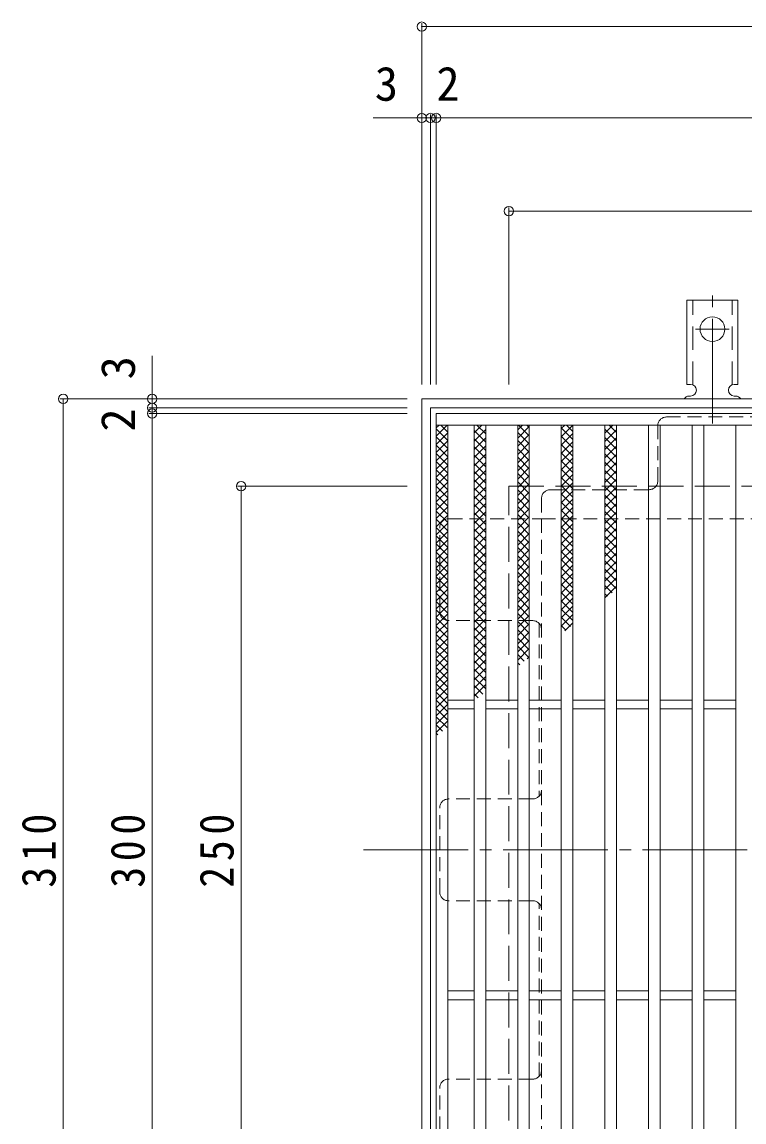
# Model space of a CAD drawing. Units: millimetres at full size, sheet at 1:4. Extents: x -822 to 951, y -780 to 740.
# Drawn here: x -787.2 to -538.8, y 349.6 to 727.7 of the extents above; entities that cross this region are included whole.
import ezdxf
from ezdxf.enums import TextEntityAlignment as Align

# ---------------------------------------------------------------- set-up
doc = ezdxf.new("R2010")
doc.units = ezdxf.units.MM
doc.header["$LTSCALE"] = 4
doc.header["$PDMODE"] = 32
doc.header["$PDSIZE"] = 3.2
for name, pattern in [('CHAIN1', [8, 5, -1, 1, -1]), ('CHAIN2', [12, 9, -1, 1, -1]), ('DASHED1', [1.8, 1.2, -0.6]), ('DASHED2', [3, 2, -1]), ('DASHED3', [4, 3, -1])]:
    doc.linetypes.add(name, pattern=pattern)
for name, color, linetype, lineweight in [('A-1_躯体', 2, 'Continuous', 9), ('A-2_仕上', 3, 'Continuous', 9), ('A-4_その他', 7, 'Continuous', 9), ('A-7_ハッチ', 2, 'Continuous', 9), ('A-8_記号', 2, 'Continuous', 9), ('A-9_ｸｳﾁｮｳｷ', 6, 'Continuous', 9), ('A-A_ﾊｯﾁ-ﾜｸ', 3, 'Continuous', 9)]:
    doc.layers.add(name, color=color, linetype=linetype, lineweight=lineweight)
doc.styles.add('ＭＳ ゴシック', font='')
doc.styles.get('ＭＳ ゴシック').set_extended_font_data('MS Gothic')

msp = doc.modelspace()

# ---------------------------------------------------------------- linework, layer by layer
at = {"layer": 'A-1_躯体'}
for points in [[(-649.713, 288.162), (-649.713, 598.162), (-339.713, 598.162)], [(-646.713, 291.162), (-646.713, 595.162), (-342.713, 595.162)]]:
    msp.add_lwpolyline(points, dxfattribs=at)
at = {"layer": 'A-1_躯体', "linetype": 'DASHED3'}
msp.add_lwpolyline([(-619.713, 318.162), (-619.713, 568.162), (-369.713, 568.162)], dxfattribs=at)
at = {"layer": 'A-2_仕上'}
for p, q in [((-644.713, 589.162), (-344.713, 589.162)), ((-640.713, 297.162), (-640.713, 589.162)), ((-631.713, 297.162), (-631.713, 589.162)), ((-627.713, 297.162), (-627.713, 589.162)), ((-616.713, 297.162), (-616.713, 589.162)), ((-612.713, 297.162), (-612.713, 589.162)), ((-601.713, 297.162), (-601.713, 589.162)), ((-597.713, 297.162), (-597.713, 589.162)), ((-586.713, 297.162), (-586.713, 589.162)), ((-582.713, 297.162), (-582.713, 589.162)), ((-571.713, 297.162), (-571.713, 589.162)), ((-567.713, 297.162), (-567.713, 589.162)), ((-556.713, 297.162), (-556.713, 589.162)), ((-552.713, 297.162), (-552.713, 589.162)), ((-541.713, 297.162), (-541.713, 589.162)), ((-640.713, 494.662), (-631.713, 494.662)), ((-640.713, 491.662), (-631.713, 491.662)), ((-627.713, 494.662), (-616.713, 494.662)), ((-627.713, 491.662), (-616.713, 491.662)), ((-612.713, 494.662), (-601.713, 494.662)), ((-612.713, 491.662), (-601.713, 491.662)), ((-597.713, 494.662), (-586.713, 494.662)), ((-597.713, 491.662), (-586.713, 491.662)), ((-582.713, 494.662), (-571.713, 494.662)), ((-582.713, 491.662), (-571.713, 491.662)), ((-567.713, 494.662), (-556.713, 494.662)), ((-567.713, 491.662), (-556.713, 491.662)), ((-552.713, 494.662), (-541.713, 494.662)), ((-552.713, 491.662), (-541.713, 491.662)), ((-640.713, 394.662), (-631.713, 394.662)), ((-627.713, 394.662), (-616.713, 394.662)), ((-612.713, 394.662), (-601.713, 394.662)), ((-597.713, 394.662), (-586.713, 394.662)), ((-582.713, 394.662), (-571.713, 394.662)), ((-567.713, 394.662), (-556.713, 394.662)), ((-552.713, 394.662), (-541.713, 394.662)), ((-640.713, 391.662), (-631.713, 391.662)), ((-627.713, 391.662), (-616.713, 391.662)), ((-612.713, 391.662), (-601.713, 391.662)), ((-597.713, 391.662), (-586.713, 391.662)), ((-582.713, 391.662), (-571.713, 391.662)), ((-567.713, 391.662), (-556.713, 391.662)), ((-552.713, 391.662), (-541.713, 391.662))]:
    msp.add_line(p, q, dxfattribs=at)
msp.add_lwpolyline([(-644.713, 293.162), (-644.713, 593.162), (-344.713, 593.162), (-344.713, 293.162)], close=True, dxfattribs=at)
at = {"layer": 'A-4_その他'}
for p, q in [((-649.713, 727.325), (-649.713, 603.162)), ((-649.713, 726.125), (-339.713, 726.125)), ((-646.713, 695.937), (-646.713, 603.162)), ((-644.713, 695.937), (-644.713, 603.162)), ((-666.393, 694.737), (-646.713, 694.737)), ((-646.713, 694.737), (-644.713, 694.737)), ((-644.713, 694.737), (-344.713, 694.737)), ((-619.713, 663.941), (-619.713, 603.162)), ((-619.713, 662.741), (-369.713, 662.741)), ((-742.449, 612.926), (-742.449, 595.162)), ((-774.254, 598.162), (-654.713, 598.162)), ((-773.054, 598.162), (-773.054, 288.162)), ((-743.649, 595.162), (-654.713, 595.162)), ((-742.449, 595.162), (-742.449, 593.162)), ((-743.649, 593.162), (-654.713, 593.162)), ((-742.449, 593.162), (-742.449, 293.162)), ((-713.044, 568.162), (-654.713, 568.162)), ((-711.844, 568.162), (-711.844, 318.162))]:
    msp.add_line(p, q, dxfattribs=at)
for p in [(-649.713, 726.125), (-649.713, 694.737), (-646.713, 694.737), (-644.713, 694.737), (-619.713, 662.741), (-773.054, 598.162), (-742.449, 598.162), (-742.449, 595.162), (-742.449, 593.162), (-711.844, 568.162)]:
    msp.add_point(p, dxfattribs=at)
at = {"layer": 'A-7_ハッチ', "linetype": 'DASHED1'}
for p, q in [((-423.914, 591.966), (-565.512, 591.966)), ((-568.512, 569.966), (-568.512, 588.966)), ((-608.513, 563.966), (-608.513, 556.966)), ((-605.513, 566.966), (-571.512, 566.966)), ((-640.517, 556.966), (-608.513, 556.966)), ((-608.513, 556.966), (-380.913, 556.966)), ((-608.513, 556.966), (-608.513, 329.359)), ((-643.517, 524.965), (-643.517, 553.966)), ((-611.513, 521.965), (-640.517, 521.965)), ((-609.313, 521.004), (-609.313, 461.623)), ((-643.517, 428.662), (-643.517, 457.663)), ((-611.513, 460.663), (-640.517, 460.663)), ((-611.513, 425.662), (-640.517, 425.662)), ((-609.313, 365.32), (-609.313, 424.701)), ((-611.513, 364.36), (-640.517, 364.36)), ((-643.517, 332.359), (-643.517, 361.36))]:
    msp.add_line(p, q, dxfattribs=at)
at = {"layer": 'A-7_ハッチ', "linetype": 'CHAIN2'}
msp.add_line((-669.713, 443.162), (-319.713, 443.162), dxfattribs=at)
at = {"layer": 'A-7_ハッチ', "linetype": 'DASHED1'}
for centre, start, end in [((-565.512, 588.966), 90, 180), ((-571.512, 569.966), 270, 0), ((-605.513, 563.966), 90, 180), ((-640.517, 553.966), 90, 180), ((-640.517, 524.965), 180, 270), ((-611.513, 518.965), 0, 90), ((-611.513, 463.663), 270, 0), ((-640.517, 457.663), 90, 180), ((-640.517, 428.662), 180, 270), ((-611.513, 422.662), 0, 90), ((-611.513, 367.36), 270, 0), ((-640.517, 361.36), 90, 180)]:
    msp.add_arc(centre, 3, start, end, dxfattribs=at)
at = {"layer": 'A-8_記号', "linetype": 'CHAIN1'}
msp.add_line((-611.221, 443.162), (-598.713, 443.162), dxfattribs=at)
at = {"layer": 'A-9_ｸｳﾁｮｳｷ'}
for p, q in [((-644.713, 585.372), (-640.923, 589.163)), ((-644.713, 588.2), (-643.751, 589.163)), ((-644.713, 587.923), (-640.713, 583.924)), ((-644.713, 582.544), (-640.713, 586.544)), ((-643.124, 589.163), (-640.713, 586.752)), ((-631.713, 586.487), (-629.037, 589.163)), ((-631.713, 583.659), (-627.713, 587.659)), ((-631.713, 587.323), (-627.713, 583.323)), ((-630.726, 589.163), (-627.713, 586.151)), ((-627.897, 589.163), (-627.713, 588.98)), ((-616.713, 587.555), (-615.104, 589.163)), ((-616.713, 584.726), (-612.713, 588.726)), ((-616.713, 586.675), (-612.713, 582.675)), ((-616.373, 589.163), (-612.713, 585.503)), ((-613.544, 589.163), (-612.713, 588.332)), ((-601.713, 587.946), (-600.496, 589.163)), ((-601.713, 585.118), (-597.713, 589.118)), ((-601.713, 588.179), (-597.713, 584.179)), ((-601.713, 582.289), (-597.713, 586.289)), ((-599.868, 589.163), (-597.713, 587.007)), ((-586.713, 586.413), (-583.963, 589.163)), ((-586.713, 587.759), (-582.713, 583.759)), ((-586.713, 583.585), (-582.713, 587.585)), ((-585.289, 589.163), (-582.713, 586.587)), ((-644.713, 585.095), (-640.713, 581.094)), ((-644.713, 579.715), (-640.713, 583.715)), ((-644.713, 582.267), (-640.713, 578.266)), ((-631.713, 580.83), (-627.713, 584.83)), ((-631.713, 584.494), (-627.713, 580.494)), ((-616.713, 581.898), (-612.713, 585.898)), ((-616.713, 583.846), (-612.713, 579.846)), ((-616.713, 579.069), (-612.713, 583.069)), ((-601.713, 585.351), (-597.713, 581.351)), ((-601.713, 579.461), (-597.713, 583.461)), ((-601.713, 582.522), (-597.713, 578.522)), ((-586.713, 584.93), (-582.713, 580.93)), ((-586.713, 580.757), (-582.713, 584.756)), ((-644.713, 576.887), (-640.713, 580.886)), ((-644.713, 579.438), (-640.713, 575.438)), ((-631.713, 578.002), (-627.713, 582.002)), ((-631.713, 581.666), (-627.713, 577.666)), ((-631.713, 575.173), (-627.713, 579.174)), ((-631.713, 578.838), (-627.713, 574.837)), ((-616.713, 581.018), (-612.713, 577.018)), ((-616.713, 576.241), (-612.713, 580.241)), ((-601.713, 576.633), (-597.713, 580.632)), ((-601.713, 579.694), (-597.713, 575.693)), ((-586.713, 582.102), (-582.713, 578.102)), ((-586.713, 577.928), (-582.713, 581.928)), ((-586.713, 579.274), (-582.713, 575.273)), ((-586.713, 575.1), (-582.713, 579.1)), ((-644.713, 574.058), (-640.713, 578.058)), ((-644.713, 576.609), (-640.713, 572.61)), ((-644.713, 571.23), (-640.713, 575.23)), ((-631.713, 572.345), (-627.713, 576.345)), ((-631.713, 576.009), (-627.713, 572.009)), ((-616.713, 578.19), (-612.713, 574.189)), ((-616.713, 573.413), (-612.713, 577.413)), ((-616.713, 575.361), (-612.713, 571.361)), ((-601.713, 573.804), (-597.713, 577.804)), ((-601.713, 576.865), (-597.713, 572.865)), ((-601.713, 570.975), (-597.713, 574.976)), ((-586.713, 576.445), (-582.713, 572.445)), ((-586.713, 572.271), (-582.713, 576.271)), ((-644.713, 573.781), (-640.713, 569.781)), ((-644.713, 568.402), (-640.713, 572.401)), ((-644.713, 570.953), (-640.713, 566.953)), ((-631.713, 569.516), (-627.713, 573.516)), ((-631.713, 573.18), (-627.713, 569.18)), ((-616.713, 570.584), (-612.713, 574.584)), ((-616.713, 572.532), (-612.713, 568.533)), ((-616.713, 567.756), (-612.713, 571.756)), ((-601.713, 574.037), (-597.713, 570.037)), ((-601.713, 568.147), (-597.713, 572.147)), ((-601.713, 571.208), (-597.713, 567.208)), ((-586.713, 573.616), (-582.713, 569.617)), ((-586.713, 569.443), (-582.713, 573.443)), ((-644.713, 565.573), (-640.713, 569.573)), ((-644.713, 568.124), (-640.713, 564.125)), ((-631.713, 566.688), (-627.713, 570.688)), ((-631.713, 570.352), (-627.713, 566.352)), ((-631.713, 563.86), (-627.713, 567.86)), ((-631.713, 567.524), (-627.713, 563.524)), ((-616.713, 569.704), (-612.713, 565.704)), ((-616.713, 564.927), (-612.713, 568.927)), ((-601.713, 565.319), (-597.713, 569.319)), ((-601.713, 568.38), (-597.713, 564.38)), ((-586.713, 570.788), (-582.713, 566.788)), ((-586.713, 566.614), (-582.713, 570.614)), ((-586.713, 567.96), (-582.713, 563.96)), ((-586.713, 563.786), (-582.713, 567.786)), ((-644.713, 562.744), (-640.713, 566.745)), ((-644.713, 565.296), (-640.713, 561.296)), ((-644.713, 559.916), (-640.713, 563.917)), ((-631.713, 561.031), (-627.713, 565.031)), ((-631.713, 564.695), (-627.713, 560.696)), ((-616.713, 566.876), (-612.713, 562.876)), ((-616.713, 562.099), (-612.713, 566.099)), ((-616.713, 564.047), (-612.713, 560.047)), ((-601.713, 562.49), (-597.713, 566.49)), ((-601.713, 565.551), (-597.713, 561.552)), ((-601.713, 559.662), (-597.713, 563.662)), ((-586.713, 565.131), (-582.713, 561.132)), ((-586.713, 560.958), (-582.713, 564.958)), ((-644.713, 562.468), (-640.713, 558.467)), ((-644.713, 557.088), (-640.713, 561.087)), ((-644.713, 559.639), (-640.713, 555.639)), ((-631.713, 558.203), (-627.713, 562.203)), ((-631.713, 561.867), (-627.713, 557.867)), ((-616.713, 559.271), (-612.713, 563.27)), ((-616.713, 561.219), (-612.713, 557.219)), ((-616.713, 556.442), (-612.713, 560.442)), ((-601.713, 562.723), (-597.713, 558.723)), ((-601.713, 556.834), (-597.713, 560.833)), ((-601.713, 559.895), (-597.713, 555.894)), ((-586.713, 562.303), (-582.713, 558.303)), ((-586.713, 558.129), (-582.713, 562.129)), ((-644.713, 554.259), (-640.713, 558.259)), ((-644.713, 556.811), (-640.713, 552.811)), ((-631.713, 555.374), (-627.713, 559.375)), ((-631.713, 559.039), (-627.713, 555.038)), ((-631.713, 552.546), (-627.713, 556.546)), ((-631.713, 556.21), (-627.713, 552.21)), ((-616.713, 558.391), (-612.713, 554.39)), ((-616.713, 553.614), (-612.713, 557.614)), ((-601.713, 554.005), (-597.713, 558.005)), ((-601.713, 557.066), (-597.713, 553.066)), ((-586.713, 559.475), (-582.713, 555.474)), ((-586.713, 555.301), (-582.713, 559.301)), ((-586.713, 556.646), (-582.713, 552.646)), ((-586.713, 552.472), (-582.713, 556.472)), ((-644.713, 551.431), (-640.713, 555.431)), ((-644.713, 553.982), (-640.713, 549.982)), ((-644.713, 548.603), (-640.713, 552.603)), ((-631.713, 549.717), (-627.713, 553.717)), ((-631.713, 553.381), (-627.713, 549.382)), ((-616.713, 555.562), (-612.713, 551.562)), ((-616.713, 550.785), (-612.713, 554.786)), ((-616.713, 552.734), (-612.713, 548.734)), ((-601.713, 551.177), (-597.713, 555.177)), ((-601.713, 554.238), (-597.713, 550.238)), ((-601.713, 548.348), (-597.713, 552.348)), ((-586.713, 553.817), (-582.713, 549.818)), ((-586.713, 549.644), (-582.713, 553.644)), ((-644.713, 551.154), (-640.713, 547.154)), ((-644.713, 545.774), (-640.713, 549.774)), ((-644.713, 548.325), (-640.713, 544.326)), ((-631.713, 546.889), (-627.713, 550.889)), ((-631.713, 550.553), (-627.713, 546.553)), ((-616.713, 547.957), (-612.713, 551.957)), ((-616.713, 549.905), (-612.713, 545.905)), ((-616.713, 545.128), (-612.713, 549.128)), ((-601.713, 551.409), (-597.713, 547.409)), ((-601.713, 545.52), (-597.713, 549.52)), ((-601.713, 548.581), (-597.713, 544.581)), ((-586.713, 550.989), (-582.713, 546.989)), ((-586.713, 546.815), (-582.713, 550.815)), ((-644.713, 542.945), (-640.713, 546.946)), ((-644.713, 545.497), (-640.713, 541.497)), ((-631.713, 544.061), (-627.713, 548.061)), ((-631.713, 547.725), (-627.713, 543.725)), ((-631.713, 541.232), (-627.713, 545.232)), ((-631.713, 544.896), (-627.713, 540.897)), ((-616.713, 547.077), (-612.713, 543.077)), ((-616.713, 542.3), (-612.713, 546.3)), ((-601.713, 542.691), (-597.713, 546.692)), ((-601.713, 545.752), (-597.713, 541.753)), ((-586.713, 548.161), (-582.713, 544.161)), ((-586.713, 543.987), (-582.713, 547.987)), ((-586.713, 545.333), (-582.713, 541.333)), ((-586.713, 541.158), (-582.713, 545.159)), ((-644.713, 540.117), (-640.713, 544.117)), ((-644.713, 542.669), (-640.713, 538.668)), ((-644.713, 537.289), (-640.713, 541.288)), ((-631.713, 538.404), (-627.713, 542.404)), ((-631.713, 542.068), (-627.713, 538.068)), ((-616.713, 544.248), (-612.713, 540.248)), ((-616.713, 539.472), (-612.713, 543.472)), ((-616.713, 541.42), (-612.713, 537.42)), ((-601.713, 539.863), (-597.713, 543.863)), ((-601.713, 542.924), (-597.713, 538.924)), ((-601.713, 537.035), (-597.713, 541.034)), ((-586.713, 542.504), (-582.713, 538.504)), ((-586.713, 538.33), (-582.713, 542.33)), ((-644.713, 539.84), (-640.713, 535.84)), ((-644.713, 534.46), (-640.713, 538.46)), ((-644.713, 537.012), (-640.713, 533.012)), ((-631.713, 535.575), (-627.713, 539.576)), ((-631.713, 539.24), (-627.713, 535.239)), ((-616.713, 536.643), (-612.713, 540.643)), ((-616.713, 538.592), (-612.713, 534.591)), ((-616.713, 533.814), (-612.713, 537.815)), ((-601.713, 540.096), (-597.713, 536.095)), ((-601.713, 534.206), (-597.713, 538.206)), ((-601.713, 537.267), (-597.713, 533.267)), ((-586.713, 539.676), (-582.713, 535.675)), ((-586.713, 535.502), (-582.713, 539.501)), ((-644.713, 531.632), (-640.713, 535.632)), ((-644.713, 534.183), (-640.713, 530.183)), ((-631.713, 532.747), (-627.713, 536.747)), ((-631.713, 536.411), (-627.713, 532.411)), ((-631.713, 529.918), (-627.713, 533.918)), ((-631.713, 533.582), (-627.713, 529.583)), ((-616.713, 535.763), (-612.713, 531.763)), ((-616.713, 530.986), (-612.713, 534.987)), ((-601.713, 531.378), (-597.713, 535.378)), ((-601.713, 534.439), (-597.713, 530.439)), ((-586.713, 536.847), (-582.713, 532.847)), ((-586.713, 532.673), (-582.713, 536.673)), ((-586.713, 534.018), (-584.256, 531.563)), ((-586.713, 529.845), (-582.713, 533.845)), ((-644.713, 528.804), (-640.713, 532.804)), ((-644.713, 531.355), (-640.713, 527.355)), ((-644.713, 525.975), (-640.713, 529.975)), ((-631.713, 527.09), (-627.713, 531.09)), ((-631.713, 530.754), (-627.713, 526.754)), ((-616.713, 532.934), (-612.713, 528.935)), ((-616.713, 528.158), (-612.713, 532.157)), ((-616.713, 530.106), (-612.713, 526.106)), ((-601.713, 528.549), (-597.713, 532.549)), ((-601.713, 531.61), (-597.713, 527.61)), ((-601.713, 525.721), (-597.713, 529.721)), ((-586.713, 531.19), (-585.845, 530.322)), ((-644.713, 528.526), (-640.713, 524.527)), ((-644.713, 523.146), (-640.713, 527.147)), ((-644.713, 525.698), (-640.713, 521.698)), ((-631.713, 524.262), (-627.713, 528.262)), ((-631.713, 527.926), (-627.713, 523.926)), ((-616.713, 525.329), (-612.713, 529.329)), ((-616.713, 527.278), (-612.713, 523.278)), ((-616.713, 522.501), (-612.713, 526.501)), ((-601.713, 528.782), (-597.713, 524.782)), ((-601.713, 522.892), (-597.713, 526.893)), ((-601.713, 525.953), (-597.713, 521.954)), ((-644.713, 520.318), (-640.713, 524.318)), ((-644.713, 522.87), (-640.713, 518.87)), ((-631.713, 521.434), (-627.713, 525.433)), ((-631.713, 525.097), (-627.713, 521.098)), ((-631.713, 518.605), (-627.713, 522.605)), ((-631.713, 522.269), (-627.713, 518.269)), ((-616.713, 524.449), (-612.713, 520.45)), ((-616.713, 519.673), (-612.713, 523.673)), ((-601.713, 520.064), (-597.713, 524.064)), ((-601.713, 523.125), (-598.551, 519.964)), ((-644.713, 517.49), (-640.713, 521.49)), ((-644.713, 520.041), (-640.713, 516.041)), ((-644.713, 514.662), (-640.713, 518.661)), ((-631.713, 515.776), (-627.713, 519.777)), ((-631.713, 519.441), (-627.713, 515.44)), ((-616.713, 521.621), (-612.713, 517.621)), ((-616.713, 516.844), (-612.713, 520.844)), ((-616.713, 518.793), (-612.713, 514.792)), ((-616.713, 514.015), (-612.713, 518.016)), ((-601.713, 520.297), (-600.139, 518.723)), ((-600.53, 518.419), (-597.713, 521.235)), ((-644.713, 517.213), (-640.713, 513.213)), ((-644.713, 511.833), (-640.713, 515.833)), ((-644.713, 514.385), (-640.713, 510.384)), ((-631.713, 512.948), (-627.713, 516.948)), ((-631.713, 516.612), (-627.713, 512.612)), ((-616.713, 515.964), (-612.713, 511.964)), ((-616.713, 511.187), (-612.713, 515.187)), ((-644.713, 509.005), (-640.713, 513.005)), ((-644.713, 511.556), (-640.713, 507.556)), ((-631.713, 510.12), (-627.713, 514.119)), ((-631.713, 513.784), (-627.713, 509.784)), ((-631.713, 507.291), (-627.713, 511.291)), ((-631.713, 510.955), (-627.713, 506.955)), ((-616.713, 513.135), (-612.845, 509.269)), ((-616.713, 508.359), (-612.713, 512.359)), ((-644.713, 506.176), (-640.713, 510.176)), ((-644.713, 508.727), (-640.713, 504.728)), ((-644.713, 503.347), (-640.713, 507.348)), ((-631.713, 504.463), (-627.713, 508.463)), ((-631.713, 508.127), (-627.713, 504.127)), ((-616.713, 510.307), (-614.434, 508.028)), ((-616.713, 507.479), (-616.022, 506.788)), ((-613.435, 508.809), (-612.713, 509.53)), ((-644.713, 505.899), (-640.713, 501.899)), ((-644.713, 500.519), (-640.713, 504.519)), ((-644.713, 503.071), (-640.713, 499.071)), ((-631.713, 501.635), (-627.713, 505.635)), ((-631.713, 505.298), (-627.713, 501.299)), ((-644.713, 497.691), (-640.713, 501.691)), ((-644.713, 500.242), (-640.713, 496.242)), ((-631.713, 498.806), (-627.713, 502.806)), ((-631.713, 502.47), (-627.713, 498.47)), ((-631.713, 495.977), (-627.713, 499.978)), ((-631.713, 499.642), (-628.729, 496.657)), ((-644.713, 494.863), (-640.713, 498.862)), ((-644.713, 497.414), (-640.713, 493.414)), ((-644.713, 492.034), (-640.713, 496.034)), ((-631.713, 496.813), (-630.317, 495.417)), ((-644.713, 494.586), (-640.713, 490.585)), ((-644.713, 489.206), (-640.713, 493.206)), ((-644.713, 491.757), (-640.713, 487.757)), ((-644.713, 486.377), (-640.713, 490.377)), ((-644.713, 488.928), (-641.023, 485.239)), ((-644.713, 483.549), (-640.713, 487.549)), ((-644.713, 486.1), (-642.611, 483.998)), ((-644.713, 483.272), (-644.199, 482.758))]:
    msp.add_line(p, q, dxfattribs=at)
at = {"layer": 'A-A_ﾊｯﾁ-ﾜｸ', "color": 7, "linetype": 'CHAIN2'}
for p, q in [((-549.713, 589.694), (-549.713, 637.095)), ((-555.489, 622.162), (-543.937, 622.162))]:
    msp.add_line(p, q, dxfattribs=at)
at = {"layer": 'A-A_ﾊｯﾁ-ﾜｸ'}
for p, q in [((-558.463, 603.162), (-558.463, 632.162)), ((-540.963, 632.162), (-558.463, 632.162)), ((-540.963, 603.162), (-540.963, 632.162)), ((-558.463, 603.162), (-557.213, 603.162)), ((-540.963, 603.162), (-542.213, 603.162)), ((-557.713, 599.162), (-557.213, 599.162)), ((-542.218, 599.162), (-541.704, 599.162))]:
    msp.add_line(p, q, dxfattribs=at)
at = {"layer": 'A-A_ﾊｯﾁ-ﾜｸ', "linetype": 'DASHED2'}
for p, q in [((-556.463, 603.016), (-556.463, 632.162)), ((-542.963, 603.016), (-542.963, 632.162))]:
    msp.add_line(p, q, dxfattribs=at)
at = {"layer": 'A-A_ﾊｯﾁ-ﾜｸ'}
msp.add_circle((-549.713, 622.162), 4.25, dxfattribs=at)
for centre, start, end in [((-557.213, 601.162), 270, 90), ((-542.213, 601.162), 90, 269.86671), ((-557.713, 597.162), 90.27597, 150.00049), ((-541.713, 597.162), 29.99928, 89.75838)]:
    msp.add_arc(centre, 2, start, end, dxfattribs=at)

# ---------------------------------------------------------------- texts
at = {"layer": 'A-4_その他', "color": 2, "style": 'ＭＳ ゴシック'}
for s, p in [('3', (-665.842, 697.137)), ('2', (-644.671, 697.137))]:
    msp.add_text(s, height=11.73, dxfattribs=at).set_placement(p, align=Align.BOTTOM_LEFT)
for s, p in [('3', (-744.849, 604.887)), ('2', (-744.849, 586.926))]:
    msp.add_text(s, height=11.73, rotation=90, dxfattribs=at).set_placement(p, align=Align.BOTTOM_LEFT)
at = {"layer": 'A-4_その他', "color": 2, "char_height": 11.73, "attachment_point": 7, "rotation": 90, "style": 'ＭＳ ゴシック'}
for s, insert in [('\\T1.27;\\W0.9;310', (-775.454, 430.162)), ('\\T1.27;\\W0.9;300', (-744.849, 430.162)), ('\\T1.27;\\W0.9;250', (-714.244, 430.162))]:
    msp.add_mtext(s, dxfattribs=dict(at, insert=insert))

doc.saveas('drawing.dxf')
